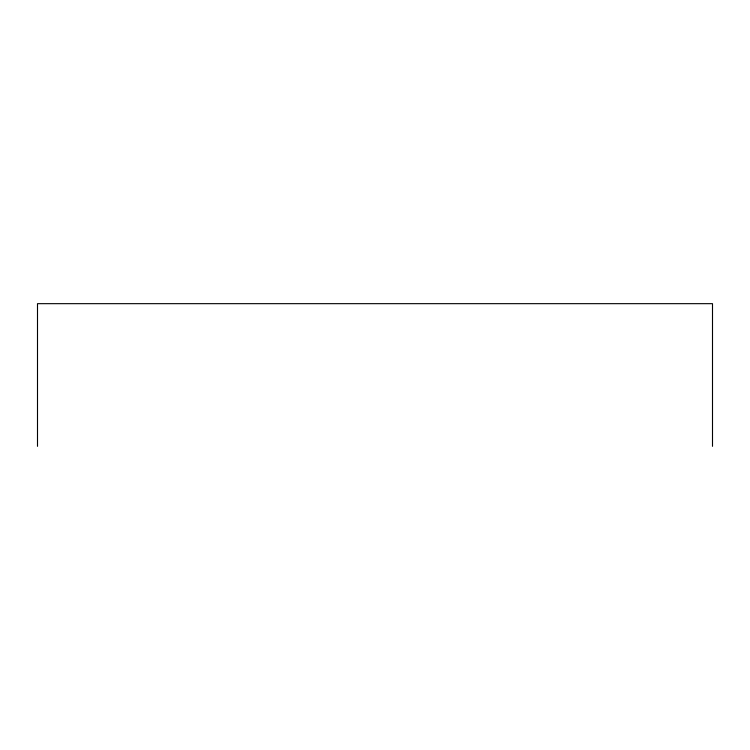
<?xml version="1.0" encoding="UTF-8"?>
<svg xmlns="http://www.w3.org/2000/svg" width="750" height="750" viewBox="0 0 750 750"><rect width="100%" height="100%" fill="white"/><g stroke="black" fill="none" stroke-linecap="round" stroke-linejoin="round"><path stroke-width="1.12" d="M712.5 446.334L712.5 303.666L37.5 303.666L37.5 446.334"/></g></svg>
